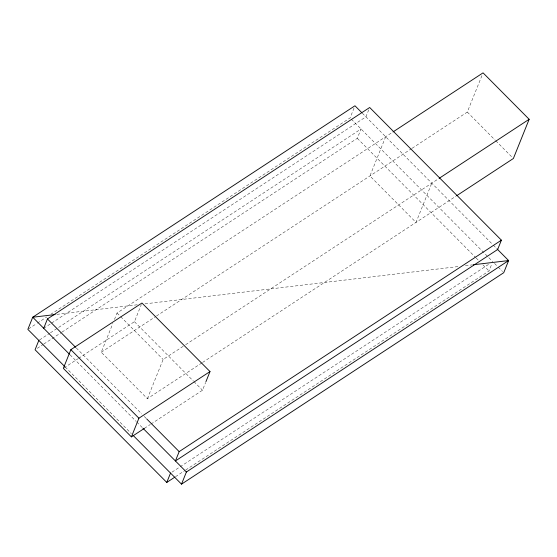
<?xml version="1.0" encoding="UTF-8"?>
<svg xmlns="http://www.w3.org/2000/svg" width="557" height="557" viewBox="0 0 557 557"><rect width="100%" height="100%" fill="white"/><g stroke="black" fill="none" stroke-linecap="round" stroke-linejoin="round"><path stroke-width="0.42" stroke-dasharray="2.79 2.09" d="M201.836 362.941L147.375 398.68L101.277 352.247L112.862 323.429M114.47 319.433L117.04 313.027L392.274 132.42M78.586 358.346L134.446 321.688L141.332 304.568M147.375 398.68L163.138 359.46L184.924 345.166M150.989 424.037L202.497 390.234L205.624 382.45M354.043 108.058L350.075 117.924L51.126 314.099M61.987 332.104L357.302 138.317L361.054 128.98L57.74 328.017M368.748 109.833L365.935 116.838L50.979 323.513M385.688 136.737L369.925 175.963L416.023 222.396L431.786 183.176M412.096 148.287L467.288 112.068L482.084 75.251M185.69 470.024L489.004 270.987L491.824 263.983M28.574 328.895L36.581 323.645M37.305 323.164L46.76 316.961M43.704 328.289L50.255 323.993M39.554 339.951L49.733 333.267M50.464 332.787L57.009 328.491M37.256 348.334L43.07 344.511M43.801 344.038L61.256 332.585M64.076 367.864L77.862 358.819M101.277 352.247L155.744 316.508M156.468 316.028L411.365 148.768M185.655 344.686L438.373 178.853M202.567 362.468L456.016 196.155M144.458 428.319L150.265 424.511M171.988 472.141L489.123 264.032M175.511 476.701L184.966 470.498M56.911 314.35L137.238 304.783M145.008 303.857L459.386 266.427M465.436 265.703L472.343 264.881M467.288 112.068L495.187 140.176M495.793 140.789L512.168 157.283M362.301 113.182L492.743 244.572M493.314 245.15L496.419 248.276M351.3 119.156L492.764 261.651M494.553 263.454L497.617 266.538M498.23 267.151L502.511 271.468M357.302 138.317L475.532 257.411M476.144 258.03L478.595 260.495M482.884 264.812L489.004 270.987M134.446 321.688L193.3 380.974M193.913 381.587L202.497 390.234M117.04 313.027L120.075 316.084M120.681 316.689L163.138 359.46M76.253 347.951L141.798 413.976M144.249 416.441L146.087 418.293M70.05 354.823L136.207 421.461M136.799 422.06L142.334 427.63M65.169 366.959L131.327 433.604"/><path stroke-width="0.84" d="M38.823 340.424L35.07 349.761L166.78 482.432L174.78 477.182M43.704 328.289L47.456 318.945L369.688 107.501L501.397 240.171L497.645 249.508L175.413 460.952L179.166 451.616L501.397 240.171M205.937 381.677L210.003 371.561L141.958 303.015L70.857 349.664L63.352 368.344L131.403 436.89L144.458 428.319M131.403 436.89L138.909 418.21L210.003 371.561M166.78 482.432L170.533 473.095M133.144 435.435L181.512 484.151L186.393 472.009L508.618 260.565L496.983 248.847M393.005 131.939L483.051 72.849L529.15 119.282L513.38 158.501L456.74 195.674M439.097 178.372L529.15 119.282M181.512 484.151L503.737 272.7L508.618 260.565L473.206 264.777M55.185 314.559L32.731 317.232L27.85 329.368L64.584 366.367M361.695 112.57L354.955 105.781L32.731 317.232L69.465 354.231M47.456 318.945L75.641 347.331M146.7 418.913L179.166 451.616M70.857 349.664L138.909 418.21M142.926 428.229L186.393 472.009"/></g></svg>
